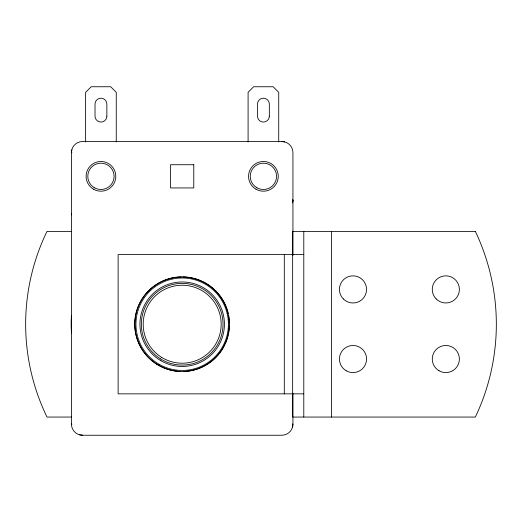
<?xml version="1.0" encoding="UTF-8"?>
<svg xmlns="http://www.w3.org/2000/svg" width="522" height="522" viewBox="0 0 522 522"><rect width="100%" height="100%" fill="white"/><g stroke="black" fill="none" stroke-linecap="round" stroke-linejoin="round"><path stroke-width="0.78" d="M71.808 149.775L71.423 152.659L71.423 424.112A11.138 11.138 0 0 0 82.567 435.25L281.789 435.25A11.138 11.138 0 0 0 292.933 424.112L292.933 393.138M292.933 200.004L292.555 202.888A11.138 11.138 0 0 0 292.933 200.004L292.431 200.004M292.555 426.996L292.933 424.112L292.431 424.112M71.423 214.862L71.664 213.544M71.488 214.19L71.658 213.57M71.925 152.659L71.423 152.659A11.138 11.138 0 0 1 82.567 141.521L281.789 141.521L284.673 141.899M71.41 231.383L47.006 231.383A212.493 212.493 0 0 0 47.006 417.058L71.41 417.058M303.791 254.592L118.122 254.592L118.122 393.849L303.791 393.849M71.423 424.112L71.925 424.112M79.683 434.872L82.567 435.126M331.457 231.383L331.457 417.058M303.791 231.383L303.791 417.058M292.933 255.369L292.933 152.659A11.138 11.138 0 0 0 281.789 141.521L281.789 141.645M284.301 254.592L284.301 393.849M278.728 141.977L278.728 92.316L273.156 86.75L253.659 86.75L248.094 92.316L248.094 141.977M116.262 141.977L116.262 92.316L110.697 86.75L91.2 86.75L85.628 92.316L85.628 141.977M229.517 325.036A47.345 47.345 0 0 1 228.675 333.166M228.336 334.759A47.345 47.345 0 0 1 225.184 344.031M224.838 344.761A47.345 47.345 0 0 1 192.716 370.379M191.92 370.555A47.345 47.345 0 0 1 183.803 371.54M180.553 371.54A47.345 47.345 0 0 1 134.833 323.816A47.345 47.345 0 0 1 181.369 276.882M182.987 276.882A47.345 47.345 0 0 1 201.988 281.221M202.719 281.567A47.345 47.345 0 0 1 228.336 313.683M228.675 315.275A47.345 47.345 0 0 1 229.517 323.412M71.488 332.912A111.029 111.029 0 0 1 71.488 315.529M193.786 164.73L170.577 164.73L170.577 187.94L193.786 187.94L193.786 164.73M475.353 231.383L292.653 231.383L292.653 417.058L475.353 417.058A215.88 215.88 0 0 0 475.353 231.383M269.332 116.132L269.332 104.113A5.918 5.918 0 0 0 263.408 98.195A5.918 5.918 0 0 0 257.49 104.113L257.49 116.132A5.918 5.918 0 0 0 263.408 122.05A5.918 5.918 0 0 0 269.332 116.132M106.866 116.132L106.866 104.113A5.918 5.918 0 0 0 100.948 98.195A5.918 5.918 0 0 0 95.024 104.113L95.024 116.132A5.918 5.918 0 0 0 100.948 122.05A5.918 5.918 0 0 0 106.866 116.132M156.737 364.16A47.254 47.254 0 0 0 229.21 326.126A47.254 47.254 0 0 0 160.032 282.382A47.254 47.254 0 0 0 156.737 364.16M94.378 187.718A13.141 13.141 0 0 0 114.09 176.332A13.141 13.141 0 0 0 94.378 164.952A13.141 13.141 0 0 0 94.378 187.718M255.982 189.199A14.851 14.851 0 0 0 278.265 176.332A14.851 14.851 0 0 0 255.982 163.471A14.851 14.851 0 0 0 255.982 189.199M93.523 189.199A14.851 14.851 0 0 0 115.799 176.332A14.851 14.851 0 0 0 93.523 163.471A14.851 14.851 0 0 0 93.523 189.199M256.837 187.718A13.141 13.141 0 0 0 276.556 176.332A13.141 13.141 0 0 0 256.837 164.952A13.141 13.141 0 0 0 256.837 187.718M159.06 364.258A46.23 46.23 0 0 0 228.408 324.221A46.23 46.23 0 0 0 159.06 284.183A46.23 46.23 0 0 0 159.06 364.258M161.057 360.8A42.243 42.243 0 0 0 224.421 324.221A42.243 42.243 0 0 0 161.057 287.642A42.243 42.243 0 0 0 161.057 360.8M160.632 358.921A40.846 40.846 0 0 0 223.005 325.532A40.846 40.846 0 0 0 162.897 288.209A40.846 40.846 0 0 0 160.632 358.921M161.611 357.348A38.993 38.993 0 0 0 221.152 325.474A38.993 38.993 0 0 0 163.778 289.847A38.993 38.993 0 0 0 161.611 357.348M343.411 298.995A13.552 13.552 0 0 0 366.092 292.914A13.552 13.552 0 0 0 349.486 276.314A13.552 13.552 0 0 0 343.411 298.995M436.248 298.995A13.552 13.552 0 0 0 458.923 292.914A13.552 13.552 0 0 0 442.323 276.314A13.552 13.552 0 0 0 436.248 298.995M346.216 370.77A13.552 13.552 0 0 0 366.548 359.032A13.552 13.552 0 0 0 346.216 347.3A13.552 13.552 0 0 0 346.216 370.77M439.054 370.77A13.552 13.552 0 0 0 459.386 359.032A13.552 13.552 0 0 0 439.054 347.3A13.552 13.552 0 0 0 439.054 370.77"/></g></svg>
